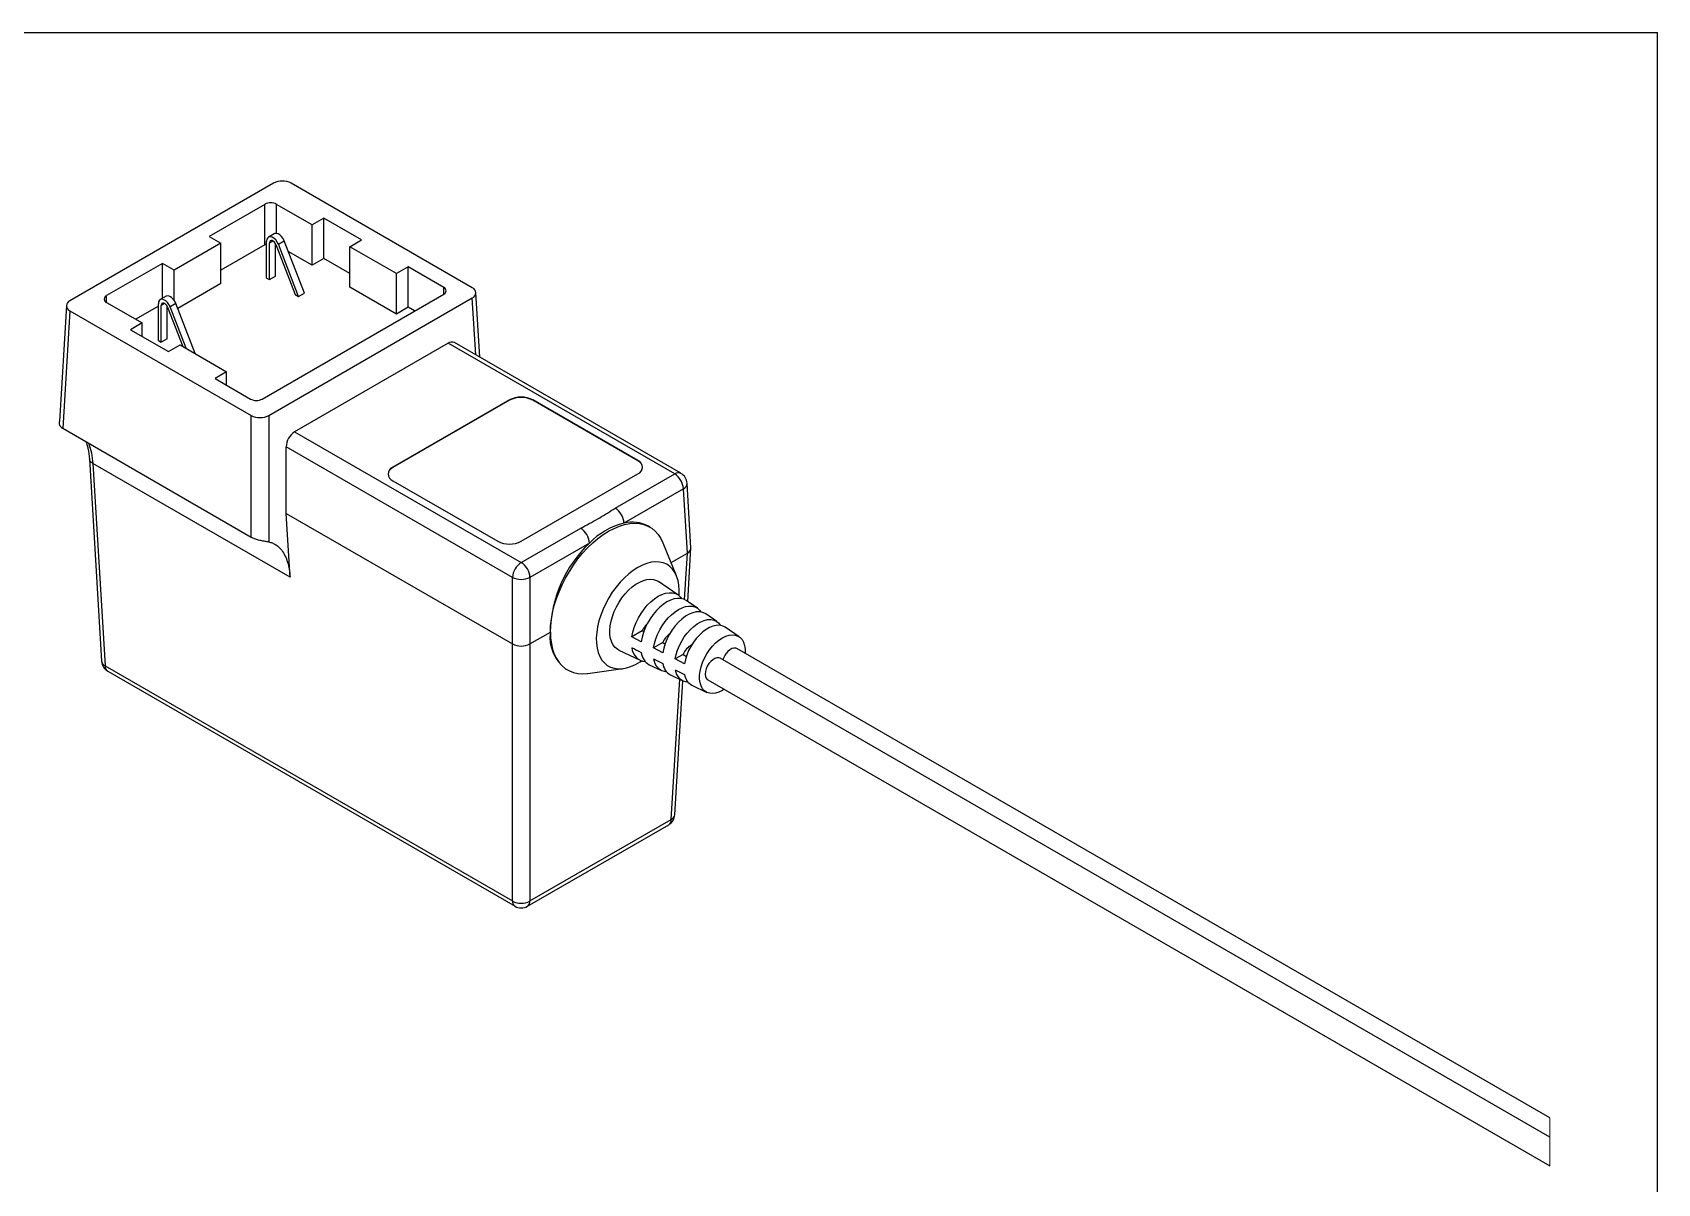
# Model space of a CAD drawing. Header units: millimetres. Extents: x 3 to 832, y 3 to 644.
# Drawn here: x 536.8 to 832.4, y 434.6 to 643.9 of the extents above; entities that cross this region are included whole.
import ezdxf

# ---------------------------------------------------------------- set-up
doc = ezdxf.new("R2010")
doc.units = ezdxf.units.MM
doc.header["$LTSCALE"] = 3
doc.linetypes.add('SLD-Solid', pattern=[0])
doc.layers.add('SHEET_FORMAT', color=9, linetype='SLD-Solid')

msp = doc.modelspace()

# ---------------------------------------------------------------- linework, layer by layer
at = {"color": 7, "linetype": 'SLD-Solid', "lineweight": 25}
for p, q in [((580.65, 616.53), (543.61, 595.15)), ((616.79, 597.5), (583.83, 616.53)), ((579.06, 612.68), (568.91, 606.82)), ((579.06, 605.33), (579.06, 612.68)), ((587.64, 608.95), (581.18, 612.68)), ((589.76, 610.18), (587.64, 608.95)), ((587.64, 601.6), (587.64, 608.95)), ((596.66, 606.2), (589.76, 610.18)), ((589.76, 602.83), (589.76, 610.18)), ((568.91, 606.82), (571.03, 605.6)), ((579.38, 599.28), (579.38, 605.98)), ((580.78, 607.33), (579.72, 606.71)), ((581.51, 605.41), (582.57, 606.02)), ((586.24, 596.55), (582.57, 606.02)), ((594.54, 604.97), (596.66, 606.2)), ((571.03, 605.6), (562.54, 600.7)), ((571.03, 598.25), (571.03, 605.6)), ((579.06, 605.33), (571.03, 600.7)), ((579.91, 598.98), (579.91, 605.67)), ((581.05, 605.37), (580.98, 605.43)), ((580.98, 599.59), (580.98, 605.43)), ((581.05, 605.37), (584.57, 596.29)), ((585.18, 595.94), (581.51, 605.41)), ((587.64, 601.6), (583.31, 604.1)), ((603.02, 600.07), (594.54, 604.97)), ((594.54, 597.62), (594.54, 604.97)), ((560.42, 601.92), (550.27, 596.07)), ((562.54, 600.7), (560.42, 601.92)), ((560.42, 595.57), (560.42, 601.92)), ((562.54, 595.26), (562.54, 600.7)), ((589.76, 602.83), (587.64, 601.6)), ((594.54, 600.07), (589.76, 602.83)), ((605.14, 601.3), (603.02, 600.07)), ((603.02, 592.72), (603.02, 600.07)), ((611.61, 597.57), (605.14, 601.3)), ((605.14, 593.95), (605.14, 601.3)), ((571.03, 598.25), (563.22, 593.75)), ((579.38, 599.28), (579.91, 598.98)), ((579.91, 598.98), (580.98, 599.59)), ((603.02, 592.72), (594.54, 597.62)), ((542.95, 594.27), (541.68, 573.2)), ((550.27, 594.84), (556.73, 591.11)), ((559.69, 594.15), (555.57, 591.78)), ((559.69, 587.91), (559.69, 594.61)), ((561.08, 595.96), (560.02, 595.34)), ((560.22, 587.61), (560.22, 594.3)), ((562.87, 594.65), (561.81, 594.04)), ((566.41, 585.52), (562.87, 594.65)), ((578.58, 577.27), (611.61, 596.34)), ((579.76, 574.28), (616.79, 595.66)), ((584.57, 596.29), (585.18, 595.94)), ((585.18, 595.94), (586.24, 596.55)), ((618.16, 584.86), (617.45, 596.62)), ((543.61, 593.31), (542.31, 571.88)), ((543.61, 593.31), (576.58, 574.28)), ((561.35, 594), (561.28, 594.08)), ((561.28, 588.22), (561.28, 594.08)), ((561.35, 594), (564.13, 586.84)), ((564.74, 586.49), (561.81, 594.04)), ((605.14, 593.95), (603.02, 592.72)), ((606.3, 593.28), (605.14, 593.95)), ((556.73, 591.11), (554.61, 589.88)), ((554.61, 589.88), (561.51, 585.9)), ((556.73, 588.66), (556.73, 591.11)), ((559.69, 587.91), (560.22, 587.61)), ((561.28, 588.22), (560.22, 587.61)), ((561.51, 585.9), (563.63, 587.13)), ((563.63, 587.13), (572.11, 582.23)), ((612.41, 587.43), (584.47, 571.3)), ((653.61, 563.64), (612.41, 587.43)), ((654.74, 563.75), (613.55, 587.53)), ((572.11, 582.23), (569.99, 581.01)), ((569.99, 581.01), (576.46, 577.27)), ((572.11, 579.78), (572.11, 582.23)), ((623.56, 577.11), (602.35, 564.86)), ((623.56, 577.05), (602.35, 564.8)), ((623.56, 577.05), (623.56, 577.11)), ((646.9, 566.09), (627.8, 577.11)), ((627.8, 577.05), (627.8, 577.11)), ((646.9, 566.02), (627.8, 577.05)), ((576.58, 552.1), (576.58, 574.28)), ((579.76, 574.28), (579.76, 551.27)), ((542.31, 571.88), (542.26, 571.91)), ((576.58, 552.1), (542.31, 571.88)), ((584.47, 571.3), (625.68, 547.51)), ((624.09, 544.82), (582.94, 568.58)), ((582.94, 556.47), (582.94, 568.58)), ((547.14, 566.39), (549.36, 529.57)), ((547.79, 565.56), (550.02, 528.72)), ((583.64, 544.86), (547.79, 565.56)), ((602.35, 564.8), (602.35, 564.86)), ((646.9, 566.02), (646.9, 566.09)), ((602.35, 562.41), (621.44, 551.39)), ((625.68, 551.39), (646.9, 563.64)), ((642.79, 557.39), (653.61, 563.64)), ((656.57, 550.21), (655.86, 561.93)), ((655.2, 560.95), (644.38, 554.69)), ((655.91, 549.25), (655.2, 560.95)), ((582.94, 556.47), (624.09, 532.71)), ((583.64, 544.86), (582.94, 556.47)), ((625.68, 547.51), (636.51, 553.76)), ((649.09, 553.97), (648.83, 554.12)), ((638.1, 551.07), (627.27, 544.82)), ((653.94, 545.1), (651.5, 551.07)), ((655.98, 540.41), (656.57, 550.21)), ((652.95, 547.53), (655.91, 549.25)), ((624.09, 532.71), (624.09, 544.82)), ((627.27, 544.82), (627.27, 532.71)), ((654.19, 541.63), (650.65, 544.06)), ((657.74, 539.21), (655.71, 540.6)), ((661.28, 536.79), (659.25, 538.18)), ((647.72, 535.09), (645.82, 533.99)), ((647.72, 535.09), (647.97, 534.95)), ((665.33, 534.03), (662.8, 535.76)), ((624.09, 485.96), (624.09, 532.71)), ((627.27, 532.71), (630.99, 534.86)), ((627.27, 532.71), (627.27, 485.96)), ((647.51, 533.13), (645.82, 533.99)), ((651.44, 532.95), (649.77, 531.98)), ((651.44, 532.95), (651.86, 532.7)), ((643.46, 531.6), (647.33, 529.74)), ((651.46, 531.12), (649.77, 531.98)), ((649.77, 530.02), (651.46, 529.16)), ((655.15, 530.8), (653.72, 529.98)), ((655.41, 529.12), (653.72, 529.98)), ((655.15, 530.8), (655.74, 530.46)), ((812.78, 442.97), (661.86, 530.1)), ((812.78, 446.53), (664.94, 531.88)), ((550.02, 528.72), (624.09, 485.96)), ((550.48, 527.76), (624.56, 484.99)), ((633.83, 528.14), (634.09, 527.99)), ((637.81, 527.35), (644.2, 528.22)), ((648.98, 528.94), (651.19, 527.88)), ((652.85, 527.09), (655.06, 526.03)), ((653.72, 528.02), (655.41, 527.16)), ((659.61, 526.2), (812.78, 437.78)), ((653.64, 501.65), (655.06, 526.03)), ((656.72, 525.23), (659.48, 523.9)), ((626.81, 484.99), (652.52, 499.83)), ((627.27, 485.96), (652.98, 500.8))]:
    msp.add_line(p, q, dxfattribs=at)
at = {"color": 8, "linetype": 'SLD-Solid', "lineweight": 25}
for p, q in [((581.18, 607.39), (581.18, 612.68)), ((579.91, 605.67), (580.52, 606.02)), ((611.61, 596.34), (611.61, 597.57)), ((550.27, 594.84), (550.27, 596.07)), ((560.83, 594.65), (560.22, 594.3)), ((617.42, 585.29), (616.79, 595.66)), ((655.4, 540.77), (655.91, 549.25)), ((652.98, 500.8), (654.52, 526.28))]:
    msp.add_line(p, q, dxfattribs=at)
at = {"color": 7, "linetype": 'SLD-Solid', "lineweight": 18}
msp.add_line((812.78, 437.78), (812.78, 446.53), dxfattribs=at)
at = {"color": 7, "linetype": 'SLD-Solid', "lineweight": 25, "flags": 128}
for points in [[(581.51, 605.41), (581.3, 605.82), (581.03, 606.2), (580.72, 606.5), (580.39, 606.7), (580.07, 606.79), (579.79, 606.75), (579.57, 606.59), (579.43, 606.33), (579.38, 605.98)], [(581.05, 605.37), (580.92, 605.62), (580.76, 605.83), (580.56, 606), (580.37, 606.09), (580.18, 606.1), (580.04, 606.03), (579.95, 605.88), (579.91, 605.67)], [(582.57, 606.02), (582.36, 606.44), (582.09, 606.81), (581.78, 607.11), (581.45, 607.31), (581.13, 607.4), (580.85, 607.36), (580.78, 607.33)], [(579.38, 605.48), (579.28, 605.44), (579.06, 605.33)], [(561.81, 594.04), (561.61, 594.45), (561.34, 594.83), (561.02, 595.13), (560.69, 595.33), (560.38, 595.42), (560.09, 595.38), (559.88, 595.22), (559.74, 594.96), (559.69, 594.61)], [(561.35, 594), (561.23, 594.25), (561.06, 594.46), (560.87, 594.63), (560.67, 594.72), (560.49, 594.73), (560.34, 594.65), (560.25, 594.51), (560.22, 594.3)], [(562.87, 594.65), (562.67, 595.07), (562.4, 595.44), (562.08, 595.74), (561.75, 595.94), (561.44, 596.03), (561.16, 595.99), (561.08, 595.96)], [(630.99, 534.86), (631.03, 536.01), (631.17, 537.21), (631.39, 538.44), (631.7, 539.69), (632.1, 540.96), (632.57, 542.22), (633.13, 543.47), (633.75, 544.71), (634.45, 545.91), (635.2, 547.06), (636.01, 548.17), (636.86, 549.21), (637.76, 550.19), (638.69, 551.08), (639.64, 551.89), (640.61, 552.61), (641.59, 553.23), (642.57, 553.74), (643.54, 554.14), (644.5, 554.44), (645.42, 554.61), (646.32, 554.67), (647.18, 554.62), (647.98, 554.44), (648.74, 554.16), (649.43, 553.76), (650.06, 553.25), (650.61, 552.63), (651.09, 551.92), (651.48, 551.11), (651.5, 551.07)], [(654.41, 541.47), (654.42, 541.54), (654.44, 542.51), (654.37, 543.43), (654.21, 544.28), (653.96, 545.05), (653.63, 545.74), (653.21, 546.33), (652.72, 546.82), (652.16, 547.2), (651.53, 547.47), (650.85, 547.62), (650.12, 547.66), (649.35, 547.57), (648.55, 547.37), (647.73, 547.06), (646.9, 546.63)], [(646.9, 546.63), (646.07, 546.1), (645.25, 545.47), (644.45, 544.74), (643.68, 543.94), (642.95, 543.06), (642.26, 542.12), (641.64, 541.13), (641.07, 540.09), (640.58, 539.04), (640.16, 537.97), (639.83, 536.89), (639.58, 535.83), (639.42, 534.8), (639.35, 533.8), (639.38, 532.86), (639.49, 531.97), (639.7, 531.16), (639.99, 530.43), (640.36, 529.79), (640.82, 529.25), (641.35, 528.81), (641.94, 528.49), (642.6, 528.28), (643.31, 528.18), (644.06, 528.21), (644.84, 528.35), (645.65, 528.61), (646.48, 528.98), (647.31, 529.46), (647.58, 529.64)], [(643.46, 531.6), (643.24, 531.72), (642.8, 532.06), (642.43, 532.51), (642.15, 533.06), (641.94, 533.7), (641.83, 534.4), (641.81, 535.18), (641.88, 536), (642.03, 536.85), (642.28, 537.73), (642.6, 538.6), (643.01, 539.47), (643.48, 540.31), (644.01, 541.1), (644.6, 541.84), (645.23, 542.51), (645.88, 543.09), (646.56, 543.59), (647.24, 543.98), (647.91, 544.26), (648.57, 544.44), (649.19, 544.49), (649.78, 544.43), (650.31, 544.25), (650.65, 544.06)], [(645.82, 533.99), (645.99, 534.85), (646.24, 535.72), (646.58, 536.59), (647, 537.45), (647.49, 538.27), (648.03, 539.05), (648.63, 539.76), (649.27, 540.4), (649.93, 540.94), (650.61, 541.39), (651.28, 541.72), (651.95, 541.94), (652.58, 542.04), (653.18, 542.02), (653.73, 541.88), (654.22, 541.62), (654.64, 541.24), (654.86, 540.95)], [(655.71, 540.6), (655.25, 540.84), (654.72, 540.98), (654.13, 541), (653.51, 540.9), (652.86, 540.68), (652.2, 540.35), (651.54, 539.92), (650.89, 539.39), (650.27, 538.77), (649.68, 538.07), (649.15, 537.31), (648.67, 536.51), (648.26, 535.67), (647.93, 534.82), (647.68, 533.97), (647.51, 533.13)], [(649.77, 531.98), (649.93, 532.79), (650.17, 533.62), (650.5, 534.45), (650.9, 535.26), (651.36, 536.04), (651.88, 536.77), (652.45, 537.44), (653.05, 538.04), (653.68, 538.56), (654.32, 538.98), (654.96, 539.3), (655.59, 539.51), (656.19, 539.6), (656.76, 539.58), (657.28, 539.45), (657.74, 539.21), (658.14, 538.86), (658.4, 538.52)], [(659.25, 538.18), (659.16, 538.23), (658.67, 538.46), (658.12, 538.56), (657.52, 538.53), (656.89, 538.39), (656.24, 538.12), (655.58, 537.74), (654.93, 537.25), (654.3, 536.67), (653.7, 536.01), (653.15, 535.27), (652.66, 534.48), (652.24, 533.65), (651.89, 532.81), (651.63, 531.96), (651.46, 531.12)], [(653.72, 529.98), (653.88, 530.78), (654.14, 531.6), (654.47, 532.42), (654.89, 533.22), (655.36, 533.98), (655.9, 534.7), (656.47, 535.34), (657.08, 535.9), (657.71, 536.37), (658.35, 536.74), (658.98, 537), (659.59, 537.14), (660.17, 537.16), (660.7, 537.07), (661.18, 536.86), (661.59, 536.53), (661.93, 536.1), (661.93, 536.09)], [(662.8, 535.76), (662.69, 535.82), (662.23, 536.03), (661.71, 536.12), (661.14, 536.09), (660.55, 535.95), (659.93, 535.7), (659.31, 535.34), (658.7, 534.89), (658.1, 534.34), (657.54, 533.71), (657.02, 533.02), (656.56, 532.28), (656.15, 531.5), (655.82, 530.7), (655.57, 529.9), (655.41, 529.12)], [(630.99, 534.86), (631.03, 533.75), (631.17, 532.71), (631.39, 531.74), (631.7, 530.84), (632.1, 530.04), (632.57, 529.33), (633.13, 528.71), (633.75, 528.2), (634.45, 527.8), (635.2, 527.51), (636.01, 527.34), (636.86, 527.29), (637.76, 527.35), (637.81, 527.35)], [(662.61, 524.47), (662.28, 524.26), (661.66, 523.96), (661.06, 523.77), (660.48, 523.7), (659.95, 523.75), (659.46, 523.91), (659.04, 524.19), (658.69, 524.58), (658.42, 525.07), (658.24, 525.65), (658.15, 526.3), (658.15, 527.01), (658.24, 527.77), (658.42, 528.56), (658.69, 529.36), (659.04, 530.15), (659.46, 530.92), (659.95, 531.64), (660.48, 532.31), (661.06, 532.9), (661.66, 533.41), (662.28, 533.82), (662.89, 534.12), (663.49, 534.31), (664.07, 534.38), (664.61, 534.33), (665.09, 534.16), (665.51, 533.88), (665.86, 533.5), (666.13, 533.01), (666.31, 532.43), (666.4, 531.78), (666.4, 531.06), (666.4, 531.03)], [(661.86, 530.1), (661.62, 530.19), (661.28, 530.19), (660.91, 530.08), (660.53, 529.85), (660.16, 529.53), (659.83, 529.13), (659.54, 528.67), (659.33, 528.19), (659.19, 527.7), (659.15, 527.23), (659.19, 526.82), (659.33, 526.49), (659.54, 526.25), (659.61, 526.2)], [(664.94, 531.88), (664.72, 531.96), (664.39, 531.97), (664.02, 531.87), (663.64, 531.65), (663.27, 531.34), (662.93, 530.94), (662.64, 530.49), (662.42, 530), (662.35, 529.82)]]:
    msp.add_lwpolyline(points, dxfattribs=at)
at = {"color": 8, "linetype": 'SLD-Solid', "lineweight": 25, "flags": 128}
msp.add_lwpolyline([(546.98, 569.19), (547.01, 569.12), (547.53, 567.47), (547.79, 565.56), (547.79, 565.56), (547.79, 565.56)], dxfattribs=at)
at = {"color": 7, "linetype": 'SLD-Solid', "lineweight": 25}
for centre, radius, start, end in [((582.24, 613.46), 3.46, 62.6018, 117.3982), ((580.12, 610.64), 2.31, 62.6093, 117.3907), ((611.37, 596.95), 0.655, 290.7811, 69.2189), ((616.44, 596.58), 0.982, 290.7676, 69.2324), ((543.96, 594.23), 0.982, 110.7676, 249.2324), ((550.5, 595.45), 0.655, 110.7811, 249.2189), ((613.06, 586.54), 1.1, 63.6522, 126.5642), ((577.52, 579.32), 2.31, 242.6094, 297.3906), ((625.68, 573.01), 4.61, 62.6098, 117.3902), ((625.68, 572.95), 4.61, 62.6098, 117.3902), ((578.17, 577.35), 3.46, 242.6029, 297.3971), ((586.31, 568.47), 3.37, 122.9496, 178.1635), ((602.97, 563.43), 1.51, 114.374, 174.3104), ((602.81, 563.64), 1.31, 110.7877, 249.2123), ((646.43, 564.86), 1.31, 290.7817, 69.2183), ((646.27, 564.65), 1.51, 5.6968, 65.6243), ((651.74, 560.71), 3.47, 3.8468, 57.3075), ((653.61, 561.8), 2.25, 3.4606, 60.0019), ((640.91, 554.46), 3.48, 3.8517, 57.3034), ((634.63, 550.84), 3.47, 3.8472, 57.308), ((647.76, 541.59), 13.54, 104.4747, 135.5197), ((645.87, 548.69), 6.19, 61.3787, 103.9416), ((623.56, 555.48), 4.61, 242.6102, 297.3898), ((653.9, 534.47), 22.92, 133.582, 179.0379), ((655.48, 550.25), 1.09, 293.4326, 357.93), ((627.56, 544.59), 3.47, 122.6926, 176.1523), ((623.81, 544.59), 3.48, 3.8523, 57.3029), ((625.68, 548.15), 3.69, 244.4733, 295.5267), ((651.18, 533.67), 3.74, 133.8463, 157.6293), ((625.68, 535.78), 3.46, 242.6018, 297.3982), ((638.02, 533.88), 7.1, 172.0718, 233.8459), ((654.68, 531.66), 3.49, 124.9206, 158.3415), ((658.16, 529.68), 3.21, 116.7272, 159.4629), ((551.61, 529.7), 2.25, 183.4619, 240.0019), ((648.55, 532.22), 2.74, 184.0352, 263.6484), ((650.34, 531.44), 2.84, 185.3785, 241.4681), ((652.35, 530.24), 2.59, 184.6961, 264.9523), ((654.11, 529.44), 2.67, 185.8598, 241.7796), ((656.14, 528.24), 2.44, 185.3166, 266.5237), ((657.9, 527.44), 2.51, 186.6168, 241.9096), ((651.39, 501.78), 2.25, 299.9981, 356.5381), ((625.68, 488.81), 3.27, 240.8777, 299.1223), ((625.68, 486.94), 2.25, 240.0017, 299.9983)]:
    msp.add_arc(centre, radius, start, end, dxfattribs=at)
at = {"color": 8, "linetype": 'SLD-Solid', "lineweight": 25}
for centre, radius, start, end in [((654.27, 562.74), 1.11, 65.1494, 126.1618), ((654.72, 561.98), 1.14, 295.2254, 357.7032), ((550.44, 529.73), 1.09, 188.3882, 247.1737), ((551.11, 528.65), 1.1, 176.4194, 234.9701), ((651.89, 500.73), 1.1, 305.0325, 3.576), ((652.56, 501.81), 1.09, 292.8347, 351.6063), ((625.19, 485.89), 1.1, 176.4188, 234.9727), ((626.18, 485.89), 1.1, 305.0333, 3.5665)]:
    msp.add_arc(centre, radius, start, end, dxfattribs=at)
at = {"color": 7, "linetype": 'SLD-Solid', "lineweight": 25}
for points, knots in [([(542.26, 571.91), (542.23, 571.93), (542.05, 572.04), (541.8, 572.37), (541.65, 572.81), (541.69, 573.1), (541.68, 573.2)], [0, 0, 0, 0, 0.088442, 0.415924, 0.80668, 1, 1, 1, 1]), ([(546.54, 569.43), (546.6, 569.3), (546.73, 568.91), (546.89, 568.25), (547.04, 567.39), (547.12, 566.76), (547.14, 566.41), (547.14, 566.39)], [0, 0, 0, 0, 0.141451, 0.390796, 0.659919, 0.976135, 1, 1, 1, 1]), ([(636.51, 553.76), (637.03, 554.05), (638.06, 554.61), (639.58, 555.43), (641.03, 556.31), (642.07, 556.97), (642.67, 557.32), (642.79, 557.39)], [0, 0, 0, 0, 0.243563, 0.486852, 0.715631, 0.94283, 1, 1, 1, 1]), ([(579.76, 551.27), (579.54, 551.3), (579.06, 551.38), (578.32, 551.5), (577.56, 551.68), (576.98, 551.88), (576.67, 552.05), (576.58, 552.1)], [0, 0, 0, 0, 0.195524, 0.442096, 0.682824, 0.900065, 1, 1, 1, 1]), ([(579.76, 551.27), (579.87, 551.24), (580.1, 551.2), (580.54, 551.05), (581.07, 550.78), (581.64, 550.32), (582.22, 549.66), (582.77, 548.74), (583.21, 547.57), (583.52, 546.26), (583.6, 545.34), (583.64, 544.86)], [0, 0, 0, 0, 0.043543, 0.0873, 0.173521, 0.262551, 0.35749, 0.50014, 0.658068, 0.82236, 1, 1, 1, 1]), ([(645.82, 532.03), (645.83, 532.03), (646.4, 531.74), (646.96, 531.45), (647.51, 531.17)], [0, 0, 0, 0, 0.02046, 1, 1, 1, 1])]:
    msp.add_open_spline(points, degree=3, knots=knots, dxfattribs=at)
at = {"color": 8, "linetype": 'SLD-Solid', "lineweight": 25}
msp.add_open_spline([(547.79, 565.56), (547.6, 565.67), (547.28, 565.87), (547.19, 566.24), (547.14, 566.39)], degree=3, knots=[0, 0, 0, 0, 0.582795, 1, 1, 1, 1], dxfattribs=at)
at = {"layer": 'SHEET_FORMAT'}
for p in [(3.15, 643.94), (832.38, 2.71)]:
    msp.add_line(p, (832.38, 643.94), dxfattribs=at)

doc.saveas('drawing.dxf')
